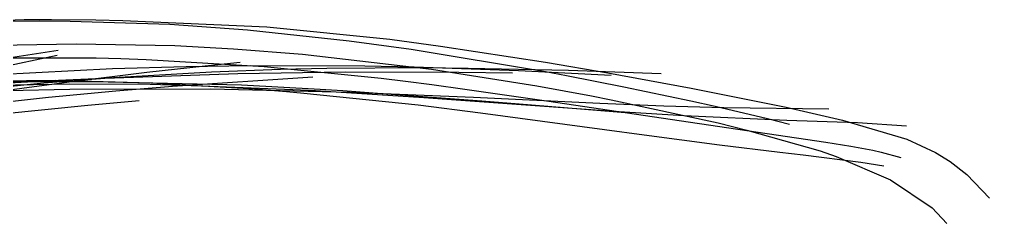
# Model space of a CAD drawing. Header units: metres. Extents: x -307 to 280, y -97 to 158.
# Drawn here: x 79 to 279.8, y 115.7 to 158 of the extents above; entities that cross this region are included whole.
import ezdxf

# ---------------------------------------------------------------- set-up
doc = ezdxf.new("R2010")
doc.units = ezdxf.units.M

msp = doc.modelspace()

# ---------------------------------------------------------------- linework, layer by layer
for p, q in [((60.16, 157.3, -1265.36), (80, 158.02, -1268.77)), ((71.89, 157.67, -1267.5), (83.15, 157.77, -1270.6)), ((80, 158.02, -1268.77), (85.61, 158.04, -1270.44)), ((83.15, 157.77, -1270.6), (89.52, 157.69, -1272.83)), ((85.61, 158.04, -1270.44), (94.83, 157.97, -1273.65)), ((89.52, 157.69, -1272.83), (110.1, 157.02, -1281.6)), ((94.83, 157.97, -1273.65), (100.41, 157.84, -1275.96)), ((100.41, 157.84, -1275.96), (130.19, 156.47, -1291)), ((110.1, 157.02, -1281.6), (126.23, 155.85, -1290.83)), ((126.23, 155.85, -1290.83), (147.23, 153.63, -1305.58)), ((130.19, 156.47, -1291), (155.64, 153.93, -1309.7)), ((72.25, 152.63, -1269.09), (90.76, 153.01, -1275.01)), ((90.76, 153.01, -1275.01), (111.19, 152.64, -1284.6)), ((111.19, 152.64, -1284.6), (123.27, 151.97, -1292.02)), ((147.23, 153.63, -1305.58), (160.05, 151.85, -1316.4)), ((155.64, 153.93, -1309.7), (166.14, 152.5, -1319.26)), ((64.07, 148.06, -1262.98), (86.99, 151.7, -1267.43)), ((123.27, 151.97, -1292.02), (137.56, 150.81, -1302.24)), ((137.56, 150.81, -1302.24), (164.31, 147.76, -1325.05)), ((160.05, 151.85, -1316.4), (187.86, 147.28, -1343.31)), ((166.14, 152.5, -1319.26), (187.9, 149.18, -1341.41)), ((63.43, 145.65, -1262.31), (86.82, 150.6, -1268.41)), ((73.04, 150.11, -1258.32), (94.84, 150.08, -1262.88)), ((94.84, 150.08, -1262.88), (99.97, 149.91, -1264.68)), ((99.97, 149.91, -1264.68), (105.21, 149.7, -1266.74)), ((105.21, 149.7, -1266.74), (129.67, 148.26, -1278.39)), ((117.45, 148.45, -1269.51), (124.69, 149.16, -1273.01)), ((187.9, 149.18, -1341.41), (200.76, 146.95, -1356.57)), ((73.07, 146.57, -1252.2), (98.24, 147.85, -1256.51)), ((89.31, 145.12, -1259.68), (105.39, 147.12, -1264.56)), ((94.76, 145.78, -1255.28), (124.19, 146.82, -1265.76)), ((98.24, 147.85, -1256.51), (113.51, 148.29, -1261.7)), ((98.46, 146.01, -1257.22), (118.73, 147.2, -1263.94)), ((105.39, 147.12, -1264.56), (117.45, 148.45, -1269.51)), ((113.51, 148.29, -1261.7), (126.76, 148.47, -1267.63)), ((118.73, 147.2, -1263.94), (133.06, 147.72, -1270.54)), ((124.19, 146.82, -1265.76), (146.52, 147.15, -1278.48)), ((126.76, 148.47, -1267.63), (150.48, 148.41, -1281.01)), ((129.67, 148.26, -1278.39), (153.9, 145.88, -1294.96)), ((133.06, 147.72, -1270.54), (142.62, 147.91, -1275.8)), ((142.62, 147.91, -1275.8), (162.55, 148.05, -1288.53)), ((146.52, 147.15, -1278.48), (169.96, 147.14, -1295.89)), ((150.48, 148.41, -1281.01), (160.67, 148.19, -1288.29)), ((160.67, 148.19, -1288.29), (182.32, 147.47, -1305.95)), ((162.55, 148.05, -1288.53), (171.85, 147.95, -1295.69)), ((164.31, 147.76, -1325.05), (186.1, 144.31, -1348.07)), ((169.96, 147.14, -1295.89), (181.03, 146.99, -1305.88)), ((171.85, 147.95, -1295.69), (192.67, 147.5, -1313.86)), ((182.32, 147.47, -1305.95), (201.48, 146.5, -1324.97)), ((187.86, 147.28, -1343.31), (192.23, 146.44, -1348.28)), ((192.67, 147.5, -1313.86), (211.82, 146.82, -1334.36)), ((200.76, 146.95, -1356.57), (218.05, 143.77, -1378.93)), ((58.81, 145.13, -1257.63), (86.44, 145.46, -1259.8)), ((59.07, 142.41, -1252.35), (84.04, 144.9, -1254.01)), ((66.65, 144.25, -1258.11), (89.44, 144.72, -1261.28)), ((73.88, 145.12, -1259.07), (79.72, 145.18, -1259.96)), ((76.79, 144.92, -1251.52), (87.08, 145.44, -1253.34)), ((79.47, 143.81, -1257.5), (89.31, 145.12, -1259.68)), ((79.72, 145.18, -1259.96), (94.34, 145.18, -1263.06)), ((84.04, 144.9, -1254.01), (98.46, 146.01, -1257.22)), ((86.44, 145.46, -1259.8), (106.27, 144.92, -1265.21)), ((87.08, 145.44, -1253.34), (94.76, 145.78, -1255.28)), ((89.44, 144.72, -1261.28), (106.03, 144.59, -1266.19)), ((94.34, 145.18, -1263.06), (124.96, 144.47, -1273.7)), ((106.27, 144.92, -1265.21), (127.62, 143.66, -1274.5)), ((110.67, 144.24, -1270.36), (139.71, 146.17, -1284.78)), ((153.9, 145.88, -1294.96), (158.89, 145.25, -1299.23)), ((158.89, 145.25, -1299.23), (164.36, 144.54, -1304.17)), ((192.23, 146.44, -1348.28), (204.12, 144.08, -1362.31)), ((74.01, 143.05, -1256.56), (79.47, 143.81, -1257.5)), ((76.53, 143.28, -1257.83), (89.4, 143.56, -1260.37)), ((85.03, 141.93, -1261.76), (98.92, 143.25, -1265.83)), ((89.4, 143.56, -1260.37), (118.51, 143.66, -1269.6)), ((98.92, 143.25, -1265.83), (110.67, 144.24, -1270.36)), ((106.03, 144.59, -1266.19), (116.66, 144.31, -1270.58)), ((116.66, 144.31, -1270.58), (135.57, 143.54, -1280.27)), ((118.51, 143.66, -1269.6), (147.43, 142.98, -1284.81)), ((124.96, 144.47, -1273.7), (141.21, 143.59, -1282.69)), ((127.62, 143.66, -1274.5), (134.28, 143.1, -1278.38)), ((134.28, 143.1, -1278.38), (137.88, 142.77, -1280.66)), ((135.57, 143.54, -1280.27), (140.25, 143.28, -1283.25)), ((137.88, 142.77, -1280.66), (161.54, 140.32, -1297.45)), ((140.25, 143.28, -1283.25), (162.71, 141.87, -1299.27)), ((141.21, 143.59, -1282.69), (145.9, 143.28, -1285.79)), ((145.9, 143.28, -1285.79), (153.11, 142.78, -1290.85)), ((147.43, 142.98, -1284.81), (172.96, 141.9, -1303.58)), ((153.11, 142.78, -1290.85), (174.72, 141.15, -1308.02)), ((164.36, 144.54, -1304.17), (171.16, 143.61, -1310.66)), ((171.16, 143.61, -1310.66), (188.55, 141.13, -1328.79)), ((186.1, 144.31, -1348.07), (197.4, 142.19, -1361.76)), ((204.12, 144.08, -1362.31), (217.96, 141.17, -1379.94)), ((218.05, 143.77, -1378.93), (237.69, 139.88, -1407.27)), ((58.95, 139.07, -1258.43), (85.03, 141.93, -1261.76)), ((93.16, 140.26, -1265.22), (103.8, 141.24, -1268.28)), ((162.71, 141.87, -1299.27), (169.42, 141.38, -1305.13)), ((169.42, 141.38, -1305.13), (175.18, 140.96, -1310.48)), ((172.96, 141.9, -1303.58), (199.16, 140.66, -1328.16)), ((174.72, 141.15, -1308.02), (182.42, 140.52, -1315.38)), ((175.18, 140.96, -1310.48), (202.02, 139, -1338.21)), ((188.55, 141.13, -1328.79), (211.8, 137.64, -1357.32)), ((197.4, 142.19, -1361.76), (201.49, 141.37, -1367.02)), ((199.16, 140.66, -1328.16), (212.41, 140.15, -1343.27)), ((201.49, 141.37, -1367.02), (223.6, 136.62, -1397.1)), ((217.96, 141.17, -1379.94), (223.03, 140.04, -1386.86)), ((75.32, 138.47, -1261.95), (93.16, 140.26, -1265.22)), ((161.54, 140.32, -1297.45), (174.45, 138.7, -1309.08)), ((174.45, 138.7, -1309.08), (200.11, 135.24, -1336.23)), ((182.42, 140.52, -1315.38), (205.27, 138.69, -1339.68)), ((202.02, 139, -1338.21), (216.51, 138.11, -1356.62)), ((212.41, 140.15, -1343.27), (224.81, 139.81, -1359.04)), ((223.03, 140.04, -1386.86), (233.86, 137.51, -1402.18)), ((224.81, 139.81, -1359.04), (246.56, 139.54, -1390.57)), ((237.69, 139.88, -1407.27), (249.38, 137.19, -1425.92)), ((211.8, 137.64, -1357.32), (227.67, 135.28, -1380.44)), ((216.51, 138.11, -1356.62), (237.83, 137.15, -1387.69)), ((223.6, 136.62, -1397.1), (229.57, 135.11, -1406.19)), ((233.86, 137.51, -1402.18), (238.38, 136.35, -1408.91)), ((237.83, 137.15, -1387.69), (252.44, 136.68, -1413.13)), ((249.38, 137.19, -1425.92), (262.68, 133.2, -1448.49)), ((252.44, 136.68, -1413.13), (262.6, 135.96, -1433.66)), ((200.11, 135.24, -1336.23), (208.3, 134.11, -1346.71)), ((227.67, 135.28, -1380.44), (245.94, 132.63, -1410.9)), ((229.57, 135.11, -1406.19), (244.71, 130.82, -1430.45)), ((208.3, 134.11, -1346.71), (223.89, 132.05, -1368.46)), ((245.94, 132.63, -1410.9), (251.1, 131.79, -1420.73)), ((262.68, 133.2, -1448.49), (268.62, 130.47, -1459.08)), ((223.89, 132.05, -1368.46), (236.41, 130.52, -1388.29)), ((244.71, 130.82, -1430.45), (248.06, 129.61, -1436.26)), ((251.1, 131.79, -1420.73), (255.62, 130.92, -1429.81)), ((255.62, 130.92, -1429.81), (257.37, 130.51, -1433.5)), ((236.41, 130.52, -1388.29), (241.22, 129.95, -1396.66)), ((241.22, 129.95, -1396.66), (253.17, 128.45, -1418.88)), ((248.06, 129.61, -1436.26), (259.31, 124.8, -1456.46)), ((257.37, 130.51, -1433.5), (261.41, 129.41, -1442.27)), ((268.62, 130.47, -1459.08), (271.66, 128.58, -1464.55)), ((271.66, 128.58, -1464.55), (275.12, 125.89, -1470.77)), ((253.17, 128.45, -1418.88), (257.91, 127.68, -1428.72)), ((259.31, 124.8, -1456.46), (267.9, 119.02, -1473.1)), ((275.12, 125.89, -1470.77), (279.81, 120.99, -1479.04)), ((267.9, 119.02, -1473.1), (270.98, 115.73, -1479.35))]:
    msp.add_line(p, q)

doc.saveas('drawing.dxf')
